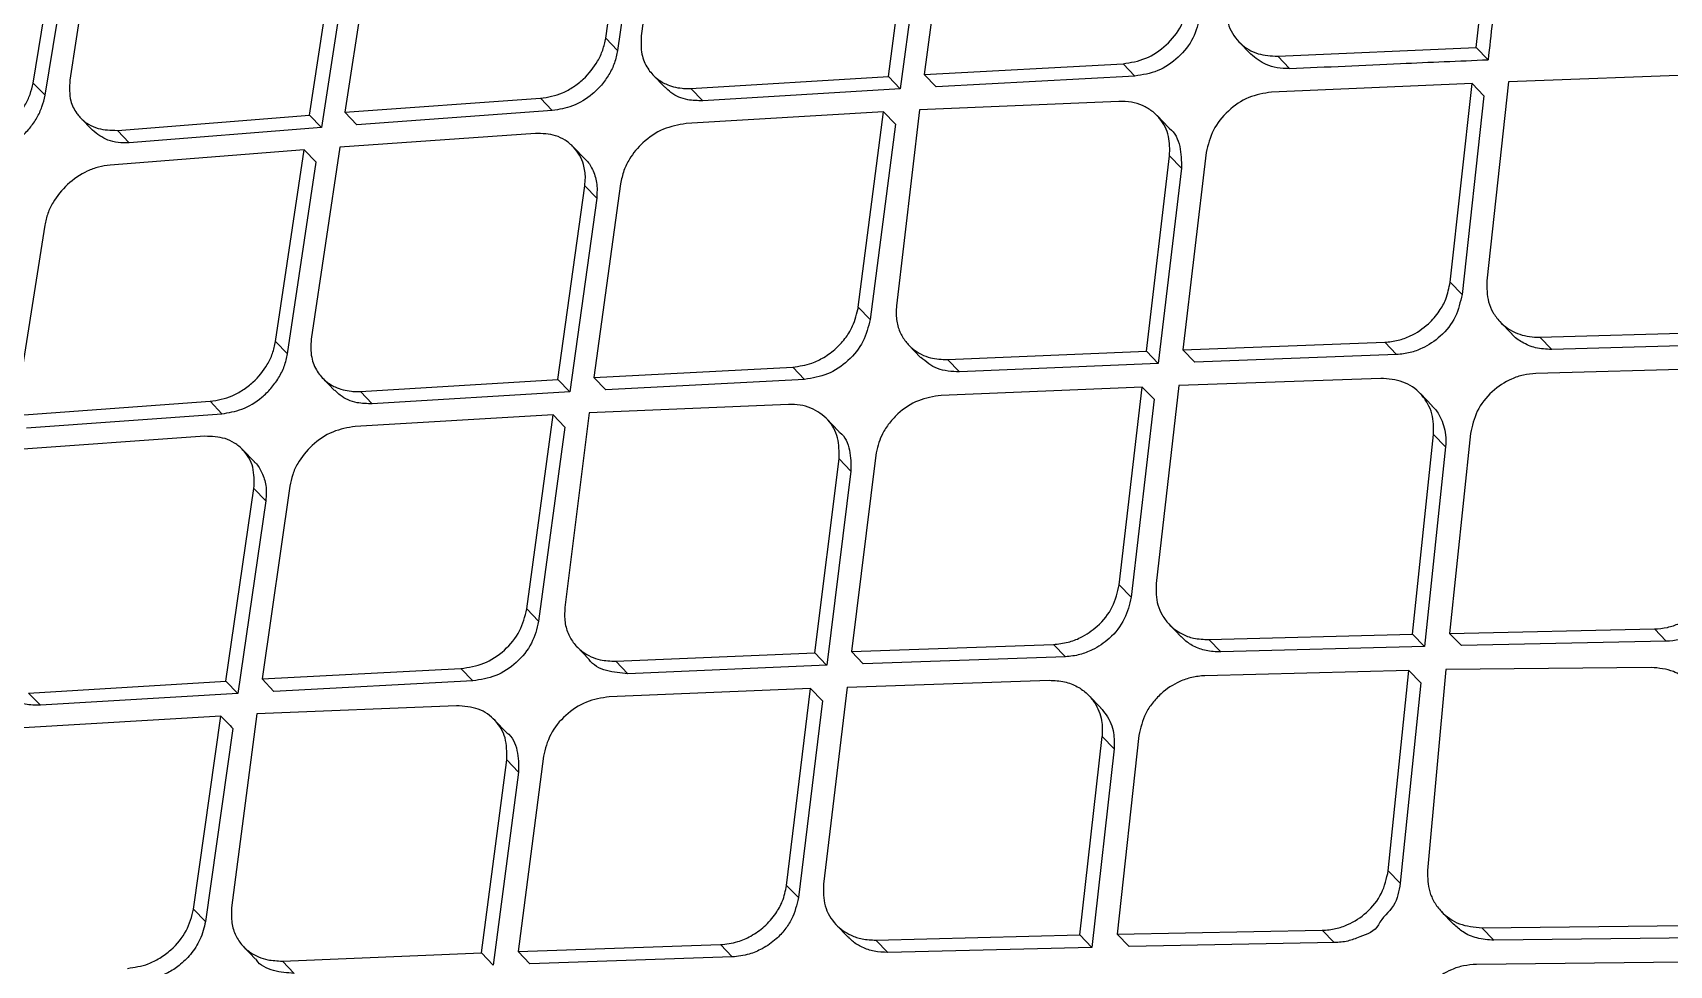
# Model space of a CAD drawing. Extents: x 0 to 84, y -21 to 126.
# Drawn here: x 69.27 to 70.574, y 12.063 to 12.805 of the extents above; entities that cross this region are included whole.
import ezdxf

# ---------------------------------------------------------------- set-up
doc = ezdxf.new("R2010")
doc.units = 0
doc.header["$MEASUREMENT"] = 0
doc.layers.add('1', color=4, linetype='Continuous')

# ---------------------------------------------------------------- blocks, each defined once
blk = doc.blocks.new('PRODIGY')
at = {"layer": '1', "color": 3, "linetype": 'Continuous', "lineweight": 25}
for p, q in [((69.7268, 12.8006), (69.7489, 12.954)), ((69.7584, 12.9441), (69.7362, 12.7908)), ((69.7552, 12.8025), (69.7771, 12.956)), ((69.3231, 12.9182), (69.2999, 12.7671)), ((69.9519, 12.7701), (69.9726, 12.9249)), ((70.0011, 12.9267), (69.9805, 12.7717)), ((69.2706, 12.7649), (69.2954, 12.9156)), ((69.2802, 12.7551), (69.305, 12.9057)), ((69.982, 12.9151), (69.9613, 12.7603)), ((69.5422, 12.8939), (69.519, 12.7416)), ((69.4909, 12.7394), (69.514, 12.8901)), ((69.5235, 12.8803), (69.5004, 12.7296)), ((70.4201, 12.7932), (70.4279, 12.8619)), ((69.7268, 12.8006), (69.7362, 12.7908)), ((70.231, 12.7977), (70.2405, 12.7879)), ((70.262, 12.7862), (70.4201, 12.7932)), ((70.4201, 12.7932), (70.4295, 12.7834)), ((69.9805, 12.7717), (70.1388, 12.7802)), ((70.1482, 12.7704), (70.1388, 12.7802)), ((70.262, 12.7862), (70.2714, 12.7764)), ((69.2706, 12.7649), (69.2802, 12.7551)), ((69.7644, 12.7713), (69.7739, 12.7615)), ((69.7946, 12.7606), (69.9519, 12.7701)), ((69.9519, 12.7701), (69.9613, 12.7603)), ((69.9805, 12.7717), (69.99, 12.7619)), ((70.1482, 12.7704), (69.99, 12.7619)), ((70.4168, 12.7645), (70.257, 12.7576)), ((70.3993, 12.6064), (70.4168, 12.7645)), ((70.4168, 12.7645), (70.4263, 12.7547)), ((70.4459, 12.7657), (70.4286, 12.6074)), ((70.6065, 12.7718), (70.4459, 12.7657)), ((69.519, 12.7416), (69.6748, 12.7527)), ((69.6748, 12.7527), (69.6842, 12.7429)), ((69.804, 12.7508), (69.7946, 12.7606)), ((69.9613, 12.7603), (69.804, 12.7508)), ((70.1355, 12.7503), (69.9768, 12.7435)), ((70.4263, 12.7547), (70.4088, 12.5966)), ((69.3084, 12.7372), (69.3179, 12.7273)), ((69.3378, 12.7272), (69.4909, 12.7394)), ((69.4909, 12.7394), (69.5003, 12.7296)), ((69.519, 12.7416), (69.5285, 12.7317)), ((69.6842, 12.7429), (69.5285, 12.7317)), ((69.9481, 12.7419), (69.7907, 12.7326)), ((69.9279, 12.5865), (69.9481, 12.7419)), ((69.9481, 12.7419), (69.9576, 12.7321)), ((69.9768, 12.7435), (69.9583, 12.5876)), ((70.1753, 12.7292), (70.1659, 12.7389)), ((69.3378, 12.7272), (69.3473, 12.7174)), ((69.5004, 12.7296), (69.3473, 12.7174)), ((69.6708, 12.7248), (69.5149, 12.7139)), ((69.9576, 12.7321), (69.9374, 12.5767)), ((69.4867, 12.7118), (69.332, 12.6996)), ((69.4638, 12.5592), (69.4867, 12.7118)), ((69.4867, 12.7118), (69.4962, 12.7019)), ((69.5149, 12.7139), (69.4922, 12.5611)), ((69.7103, 12.7044), (69.7009, 12.7141)), ((70.2051, 12.7097), (70.1865, 12.5526)), ((69.4733, 12.5493), (69.4962, 12.7019)), ((70.1574, 12.5515), (70.1759, 12.7069)), ((70.1854, 12.6971), (70.1668, 12.5416)), ((70.1759, 12.7069), (70.1854, 12.6971)), ((69.7386, 12.6847), (69.7174, 12.5304)), ((69.6887, 12.5288), (69.7101, 12.683)), ((69.7196, 12.6731), (69.6982, 12.519)), ((69.7101, 12.683), (69.7196, 12.6731)), ((69.2799, 12.6517), (69.256, 12.5002)), ((70.3993, 12.6064), (70.4088, 12.5966)), ((69.9279, 12.5865), (69.9374, 12.5767)), ((70.4391, 12.5748), (70.4487, 12.5649)), ((70.4707, 12.5626), (70.6326, 12.5673)), ((69.4638, 12.5592), (69.4733, 12.5493)), ((69.9681, 12.5562), (69.9776, 12.5464)), ((70.1865, 12.5526), (70.3472, 12.5585)), ((70.1865, 12.5526), (70.196, 12.5428)), ((70.3567, 12.5487), (70.3472, 12.5585)), ((70.4707, 12.5626), (70.4802, 12.5528)), ((70.6421, 12.5574), (70.4802, 12.5528)), ((69.9991, 12.5447), (70.1574, 12.5515)), ((69.9991, 12.5447), (70.0085, 12.5349)), ((70.1668, 12.5416), (70.0085, 12.5349)), ((70.1574, 12.5515), (70.1668, 12.5417)), ((70.3567, 12.5487), (70.196, 12.5428)), ((69.5012, 12.5301), (69.5108, 12.5202)), ((69.5314, 12.5194), (69.6887, 12.5288)), ((69.6887, 12.5288), (69.6981, 12.519)), ((69.7174, 12.5304), (69.8757, 12.5388)), ((69.7174, 12.5304), (69.7268, 12.5206)), ((69.8852, 12.529), (69.7268, 12.5206)), ((69.8757, 12.5388), (69.8852, 12.529)), ((70.3441, 12.5298), (70.1832, 12.524)), ((70.6298, 12.5382), (70.4677, 12.5337)), ((69.5408, 12.5095), (69.5314, 12.5194)), ((69.6982, 12.519), (69.5408, 12.5096)), ((70.154, 12.5229), (69.994, 12.5162)), ((70.1358, 12.3655), (70.154, 12.5229)), ((70.1832, 12.524), (70.1651, 12.3665)), ((70.385, 12.5079), (70.3756, 12.5177)), ((69.256, 12.5002), (69.4116, 12.5115)), ((69.2655, 12.4904), (69.4211, 12.5016)), ((69.4211, 12.5016), (69.4116, 12.5115)), ((69.6848, 12.5008), (69.5273, 12.4915)), ((69.6639, 12.3462), (69.6848, 12.5008)), ((69.6848, 12.5008), (69.6943, 12.491)), ((69.7135, 12.5024), (69.6942, 12.3473)), ((69.8724, 12.5091), (69.7135, 12.5024)), ((70.1635, 12.5131), (70.1453, 12.3557)), ((69.6943, 12.491), (69.6733, 12.3364)), ((69.9122, 12.4878), (69.9027, 12.4977)), ((69.4075, 12.4837), (69.2517, 12.4727)), ((70.3694, 12.3261), (70.3862, 12.485)), ((70.3957, 12.4752), (70.3789, 12.3163)), ((70.3862, 12.485), (70.3957, 12.4752)), ((70.4156, 12.4859), (70.3989, 12.3268)), ((69.4469, 12.4633), (69.4375, 12.4731)), ((69.8933, 12.3112), (69.9126, 12.4658)), ((69.9126, 12.4658), (69.9221, 12.456)), ((69.9418, 12.4686), (69.9224, 12.3123)), ((69.922, 12.456), (69.9028, 12.3014)), ((69.4243, 12.2888), (69.4466, 12.4421)), ((69.4466, 12.4421), (69.456, 12.4323)), ((69.4751, 12.4439), (69.453, 12.2905)), ((69.456, 12.4323), (69.4338, 12.279)), ((70.1358, 12.3655), (70.1452, 12.3557)), ((69.6639, 12.3462), (69.6733, 12.3364)), ((70.1756, 12.334), (70.1851, 12.3241)), ((70.2071, 12.3218), (70.3694, 12.3261)), ((70.2166, 12.312), (70.2071, 12.3218)), ((70.3694, 12.3261), (70.3789, 12.3163)), ((70.3989, 12.3268), (70.562, 12.3303)), ((70.3989, 12.3268), (70.4084, 12.317)), ((70.5715, 12.3205), (70.4084, 12.317)), ((70.562, 12.3303), (70.5715, 12.3205)), ((69.7039, 12.3161), (69.7134, 12.3062)), ((69.7348, 12.3046), (69.8933, 12.3112)), ((69.8933, 12.3112), (69.9027, 12.3014)), ((69.9224, 12.3123), (70.0834, 12.318)), ((69.9224, 12.3123), (69.9319, 12.3025)), ((70.0929, 12.3082), (69.9319, 12.3025)), ((70.0834, 12.318), (70.0929, 12.3082)), ((70.3789, 12.3163), (70.2166, 12.312)), ((69.453, 12.2905), (69.6114, 12.2988)), ((69.6209, 12.289), (69.6114, 12.2988)), ((69.7348, 12.3046), (69.7443, 12.2947)), ((69.9028, 12.3014), (69.7443, 12.2947)), ((70.3664, 12.2972), (70.2039, 12.2931)), ((70.3501, 12.1378), (70.3664, 12.2972)), ((70.3759, 12.2874), (70.3664, 12.2972)), ((70.396, 12.2979), (70.3813, 12.1379)), ((70.5595, 12.2997), (70.396, 12.2979)), ((69.267, 12.2793), (69.4243, 12.2888)), ((69.267, 12.2793), (69.2765, 12.2695)), ((69.4338, 12.279), (69.2765, 12.2695)), ((69.4243, 12.2888), (69.4338, 12.279)), ((69.453, 12.2905), (69.4625, 12.2806)), ((69.6209, 12.289), (69.4625, 12.2806)), ((69.8898, 12.2828), (69.7296, 12.2763)), ((69.8708, 12.1262), (69.8898, 12.2828)), ((69.8898, 12.2828), (69.8993, 12.273)), ((69.919, 12.2839), (69.9001, 12.1271)), ((69.919, 12.2839), (70.0801, 12.2894)), ((70.3759, 12.2874), (70.3596, 12.128)), ((69.6079, 12.2692), (69.449, 12.2626)), ((69.8993, 12.273), (69.8802, 12.1164)), ((70.121, 12.2675), (70.1116, 12.2773)), ((69.4203, 12.261), (69.2629, 12.2516)), ((69.3985, 12.1073), (69.4203, 12.261)), ((69.449, 12.2626), (69.4288, 12.1083)), ((69.6477, 12.248), (69.6382, 12.2578)), ((69.4298, 12.2511), (69.408, 12.0975)), ((70.1045, 12.0867), (70.1221, 12.2448)), ((70.1221, 12.2448), (70.1316, 12.2349)), ((70.1515, 12.2456), (70.1341, 12.0873)), ((69.6771, 12.2289), (69.6569, 12.0735)), ((70.1316, 12.2349), (70.114, 12.0768)), ((69.6277, 12.0724), (69.6479, 12.2262)), ((69.6574, 12.2163), (69.6372, 12.0626)), ((69.6479, 12.2262), (69.6574, 12.2163)), ((70.3501, 12.1378), (70.3596, 12.128)), ((69.8708, 12.1262), (69.8802, 12.1164)), ((69.3985, 12.1073), (69.4079, 12.0975)), ((70.3924, 12.1052), (70.4021, 12.0953)), ((69.9104, 12.0948), (69.9199, 12.0849)), ((69.942, 12.0826), (70.1045, 12.0867)), ((70.1045, 12.0867), (70.114, 12.0768)), ((70.1341, 12.0873), (70.2975, 12.0904)), ((70.1341, 12.0873), (70.1436, 12.0775)), ((70.2975, 12.0904), (70.307, 12.0806)), ((70.4247, 12.0924), (70.5877, 12.0943)), ((70.4247, 12.0924), (70.4342, 12.0825)), ((70.5972, 12.0844), (70.4342, 12.0825)), ((69.4383, 12.0774), (69.4479, 12.0674)), ((69.4692, 12.0659), (69.6277, 12.0724)), ((69.6372, 12.0626), (69.6278, 12.0724)), ((69.6569, 12.0735), (69.8181, 12.079)), ((69.6569, 12.0735), (69.6664, 12.0637)), ((69.8181, 12.079), (69.8275, 12.0692)), ((69.942, 12.0826), (69.9514, 12.0728)), ((70.114, 12.0768), (69.9514, 12.0728)), ((70.3071, 12.0806), (70.1436, 12.0775)), ((69.4692, 12.0659), (69.4786, 12.0561)), ((69.8275, 12.0692), (69.6664, 12.0637)), ((70.585, 12.065), (70.4202, 12.0633))]:
    blk.add_line(p, q, dxfattribs=at)
for points, knots in [([(73.7038, 17.6398), (73.5881, 17.5307), (73.3529, 17.3088), (73.0099, 16.9848), (72.6861, 16.6786), (72.3966, 16.4046), (72.1528, 16.1737), (71.9512, 15.9828), (71.7883, 15.8284), (71.6432, 15.6909), (71.5188, 15.5731), (71.4173, 15.477), (71.3359, 15.3999), (71.2411, 15.31), (71.1121, 15.1878), (70.9471, 15.0316), (70.7602, 14.8547), (70.5548, 14.6603), (70.3367, 14.454), (70.0855, 14.2164), (69.8199, 13.9653), (69.5484, 13.7088), (69.3455, 13.5171), (69.2008, 13.3805), (69.097, 13.2825), (68.9815, 13.1734), (68.8462, 13.0458), (68.673, 12.8823), (68.4574, 12.6788), (68.1953, 12.4313), (67.8996, 12.1522), (67.5706, 11.8413), (67.2082, 11.4986), (66.8275, 11.1383), (66.5678, 10.8921), (66.4399, 10.7708)], [0, 0, 0, 0, 0.047732, 0.097021, 0.141602, 0.181473, 0.216643, 0.242357, 0.264803, 0.283982, 0.302359, 0.316221, 0.32592, 0.336001, 0.355428, 0.379237, 0.404198, 0.432652, 0.464067, 0.494314, 0.536393, 0.573752, 0.606394, 0.620146, 0.633459, 0.649229, 0.66783, 0.689262, 0.720711, 0.75677, 0.797442, 0.842721, 0.892609, 0.947115, 1, 1, 1, 1]), ([(66.4995, 10.7371), (66.4999, 10.7375), (66.5034, 10.7406), (66.5149, 10.7512), (66.5562, 10.7887), (66.7103, 10.9288), (67.3106, 11.4735), (68.4979, 12.5505), (69.5527, 13.5402), (70.1603, 14.1102)], [0, 0, 0, 0, 0.000353, 0.002828, 0.009436, 0.033986, 0.128384, 0.498019, 1, 1, 1, 1]), ([(70.4373, 12.8521), (70.4359, 12.8393), (70.4332, 12.8164), (70.4307, 12.7935), (70.4295, 12.7834)], [0, 0, 0, 0, 0.559989, 1, 1, 1, 1]), ([(70.1388, 12.7802), (70.1449, 12.7812), (70.1572, 12.7832), (70.1738, 12.7945), (70.1864, 12.8101), (70.1893, 12.8221), (70.1907, 12.8281)], [0, 0, 0, 0, 0.249991, 0.500014, 0.750003, 1, 1, 1, 1]), ([(70.221, 12.8292), (70.2209, 12.8259), (70.2206, 12.8194), (70.2228, 12.8103), (70.2268, 12.8025), (70.2339, 12.7942), (70.2455, 12.7871), (70.2566, 12.7865), (70.262, 12.7862)], [0, 0, 0, 0, 0.14092, 0.277383, 0.409334, 0.536797, 0.777226, 1, 1, 1, 1]), ([(70.2002, 12.8183), (70.1987, 12.8123), (70.1959, 12.8003), (70.1833, 12.7847), (70.1667, 12.7733), (70.1544, 12.7714), (70.1482, 12.7704)], [0, 0, 0, 0, 0.249993, 0.499996, 0.749988, 1, 1, 1, 1]), ([(69.6748, 12.7527), (69.6807, 12.7537), (69.6898, 12.7553), (69.7012, 12.7617), (69.7113, 12.7695), (69.7194, 12.7798), (69.7248, 12.7912), (69.7261, 12.7974), (69.7268, 12.8006)], [0, 0, 0, 0, 0.245063, 0.371541, 0.50028, 0.735215, 0.863991, 1, 1, 1, 1]), ([(69.7551, 12.8025), (69.7549, 12.7975), (69.7545, 12.7881), (69.7595, 12.7767), (69.7664, 12.7688), (69.7755, 12.7631), (69.7843, 12.7608), (69.7913, 12.7605), (69.7937, 12.7605), (69.7946, 12.7606)], [0, 0, 0, 0, 0.213549, 0.40194, 0.565086, 0.702951, 0.901973, 0.96368, 1, 1, 1, 1]), ([(69.7362, 12.7908), (69.7356, 12.7875), (69.7342, 12.7809), (69.7296, 12.7716), (69.7236, 12.7632), (69.7143, 12.754), (69.7009, 12.7456), (69.6896, 12.7438), (69.6842, 12.7429)], [0, 0, 0, 0, 0.141115, 0.277693, 0.409731, 0.537227, 0.777532, 1, 1, 1, 1]), ([(70.2714, 12.7764), (70.2681, 12.7764), (70.2616, 12.7766), (70.2505, 12.7798), (70.2444, 12.7848), (70.2405, 12.7879)], [0, 0, 0, 0, 0.284073, 0.54678, 1, 1, 1, 1]), ([(70.2714, 12.7764), (70.3009, 12.7777), (70.3535, 12.7802), (70.4063, 12.7824), (70.4295, 12.7834)], [0, 0, 0, 0, 0.559992, 1, 1, 1, 1]), ([(69.2187, 12.7169), (69.2247, 12.7181), (69.2367, 12.7205), (69.253, 12.7319), (69.2632, 12.7446), (69.2686, 12.7559), (69.27, 12.7619), (69.2707, 12.7649)], [0, 0, 0, 0, 0.251229, 0.499887, 0.739696, 0.867403, 1, 1, 1, 1]), ([(69.2999, 12.7671), (69.2997, 12.7615), (69.2993, 12.7517), (69.3039, 12.7425), (69.3071, 12.7386), (69.31, 12.7354), (69.3145, 12.7319), (69.3242, 12.7275), (69.3325, 12.7273), (69.3378, 12.7272)], [0, 0, 0, 0, 0.249164, 0.428578, 0.491882, 0.499334, 0.640246, 0.770804, 1, 1, 1, 1]), ([(69.804, 12.7508), (69.8, 12.7508), (69.7907, 12.751), (69.7804, 12.7553), (69.7755, 12.7601), (69.774, 12.7616)], [0, 0, 0, 0, 0.345, 0.797155, 1, 1, 1, 1]), ([(69.2282, 12.7071), (69.2339, 12.7082), (69.2455, 12.7104), (69.2591, 12.7195), (69.2682, 12.7289), (69.2739, 12.7371), (69.2781, 12.746), (69.2795, 12.752), (69.2802, 12.7551)], [0, 0, 0, 0, 0.237949, 0.483206, 0.609356, 0.737479, 0.867679, 1, 1, 1, 1]), ([(70.1759, 12.7069), (70.176, 12.7122), (70.1762, 12.7232), (70.1699, 12.7352), (70.162, 12.7428), (70.1544, 12.7472), (70.1455, 12.7501), (70.1389, 12.7502), (70.1355, 12.7503)], [0, 0, 0, 0, 0.22374, 0.464523, 0.591919, 0.723624, 0.859644, 1, 1, 1, 1]), ([(70.257, 12.7576), (70.2509, 12.7566), (70.2386, 12.7547), (70.222, 12.7433), (70.2094, 12.7277), (70.2065, 12.7157), (70.2051, 12.7097)], [0, 0, 0, 0, 0.250017, 0.499997, 0.750006, 1, 1, 1, 1]), ([(69.3473, 12.7174), (69.3443, 12.7173), (69.3383, 12.7172), (69.3276, 12.7197), (69.3217, 12.7243), (69.3179, 12.7273)], [0, 0, 0, 0, 0.262602, 0.517204, 1, 1, 1, 1]), ([(69.7101, 12.683), (69.7103, 12.6851), (69.7109, 12.6909), (69.7092, 12.7021), (69.7033, 12.7126), (69.6948, 12.7195), (69.6849, 12.7243), (69.6763, 12.7246), (69.6708, 12.7248)], [0, 0, 0, 0, 0.09076, 0.250391, 0.499497, 0.637016, 0.766441, 1, 1, 1, 1]), ([(69.7907, 12.7326), (69.7846, 12.7315), (69.7724, 12.7294), (69.7564, 12.7185), (69.7464, 12.7064), (69.7407, 12.695), (69.7393, 12.6883), (69.7386, 12.6847)], [0, 0, 0, 0, 0.249866, 0.499502, 0.716401, 0.849966, 1, 1, 1, 1]), ([(70.1752, 12.729), (70.1754, 12.7289), (70.1801, 12.7258), (70.1851, 12.7145), (70.1853, 12.7029), (70.1854, 12.6971)], [0, 0, 0, 0, 0.018959, 0.509458, 1, 1, 1, 1]), ([(69.332, 12.6996), (69.3289, 12.6992), (69.3228, 12.6983), (69.311, 12.6939), (69.2976, 12.6849), (69.2875, 12.6723), (69.282, 12.661), (69.2806, 12.6549), (69.2799, 12.6517)], [0, 0, 0, 0, 0.128945, 0.255464, 0.500418, 0.735234, 0.863976, 1, 1, 1, 1]), ([(69.7103, 12.7043), (69.7104, 12.7042), (69.713, 12.7021), (69.7165, 12.696), (69.7203, 12.6856), (69.7198, 12.6774), (69.7196, 12.6731)], [0, 0, 0, 0, 0.015114, 0.310895, 0.639228, 1, 1, 1, 1]), ([(70.3472, 12.5585), (70.3508, 12.5589), (70.3577, 12.5596), (70.3698, 12.5641), (70.3815, 12.5718), (70.3906, 12.5825), (70.3969, 12.5938), (70.3984, 12.6018), (70.3993, 12.6064)], [0, 0, 0, 0, 0.145437, 0.27742, 0.500117, 0.671619, 0.812231, 1, 1, 1, 1]), ([(70.4286, 12.6074), (70.4286, 12.6016), (70.4285, 12.5928), (70.4332, 12.5822), (70.4401, 12.5727), (70.4519, 12.5648), (70.4639, 12.5625), (70.47, 12.5626), (70.4707, 12.5626)], [0, 0, 0, 0, 0.237852, 0.366165, 0.500422, 0.749744, 0.972371, 1, 1, 1, 1]), ([(70.4088, 12.5966), (70.4074, 12.5905), (70.4047, 12.5784), (70.3926, 12.5631), (70.3793, 12.5542), (70.3672, 12.5498), (70.3603, 12.5491), (70.3567, 12.5487)], [0, 0, 0, 0, 0.248699, 0.498758, 0.72185, 0.854145, 1, 1, 1, 1]), ([(69.8757, 12.5388), (69.8809, 12.5395), (69.8894, 12.5407), (69.9011, 12.5465), (69.9105, 12.5534), (69.9182, 12.5621), (69.9249, 12.5731), (69.9268, 12.5814), (69.928, 12.5865)], [0, 0, 0, 0, 0.208815, 0.344294, 0.500229, 0.652851, 0.787135, 1, 1, 1, 1]), ([(69.9583, 12.5876), (69.9581, 12.5838), (69.9578, 12.5766), (69.9606, 12.5669), (69.9653, 12.559), (69.973, 12.5513), (69.9842, 12.5454), (69.9944, 12.5449), (69.9991, 12.5447)], [0, 0, 0, 0, 0.158511, 0.307527, 0.446984, 0.576927, 0.807293, 1, 1, 1, 1]), ([(69.9374, 12.5767), (69.9359, 12.5707), (69.933, 12.5588), (69.9204, 12.5432), (69.9037, 12.5319), (69.8914, 12.53), (69.8852, 12.529)], [0, 0, 0, 0, 0.249991, 0.500002, 0.750001, 1, 1, 1, 1]), ([(69.4116, 12.5115), (69.4176, 12.5125), (69.4266, 12.514), (69.438, 12.5204), (69.4481, 12.5282), (69.4563, 12.5383), (69.4618, 12.5497), (69.4631, 12.5559), (69.4638, 12.5592)], [0, 0, 0, 0, 0.244735, 0.371322, 0.50037, 0.732779, 0.862165, 1, 1, 1, 1]), ([(69.4922, 12.5611), (69.4919, 12.5561), (69.4915, 12.5468), (69.4963, 12.5355), (69.5031, 12.5276), (69.5122, 12.5219), (69.521, 12.5196), (69.528, 12.5193), (69.5304, 12.5193), (69.5314, 12.5194)], [0, 0, 0, 0, 0.212534, 0.400206, 0.562918, 0.700602, 0.90019, 0.962615, 1, 1, 1, 1]), ([(70.4802, 12.5528), (70.4758, 12.553), (70.4674, 12.5533), (70.4569, 12.5581), (70.4508, 12.5621), (70.4487, 12.5649), (70.4487, 12.5649)], [0, 0, 0, 0, 0.362572, 0.694038, 0.99438, 1, 1, 1, 1]), ([(69.4211, 12.5016), (69.4264, 12.5025), (69.4376, 12.5043), (69.451, 12.5126), (69.4604, 12.5217), (69.4665, 12.5301), (69.4712, 12.5395), (69.4726, 12.546), (69.4733, 12.5493)], [0, 0, 0, 0, 0.220145, 0.459678, 0.587334, 0.719928, 0.857485, 1, 1, 1, 1]), ([(70.0085, 12.5349), (70.0024, 12.5352), (69.9904, 12.5359), (69.9819, 12.543), (69.9777, 12.5465)], [0, 0, 0, 0, 0.512605, 1, 1, 1, 1]), ([(70.3862, 12.485), (70.3862, 12.4907), (70.3862, 12.4994), (70.3816, 12.5101), (70.3747, 12.5196), (70.3623, 12.5283), (70.3501, 12.5293), (70.3441, 12.5298)], [0, 0, 0, 0, 0.232442, 0.362197, 0.50071, 0.750131, 1, 1, 1, 1]), ([(70.4677, 12.5337), (70.4643, 12.5334), (70.4578, 12.5328), (70.4456, 12.5286), (70.4319, 12.5197), (70.4196, 12.5041), (70.4169, 12.4919), (70.4156, 12.4859)], [0, 0, 0, 0, 0.135664, 0.264518, 0.500705, 0.753196, 1, 1, 1, 1]), ([(69.5408, 12.5095), (69.5367, 12.5096), (69.5273, 12.5098), (69.5171, 12.5142), (69.5123, 12.5189), (69.5109, 12.5204)], [0, 0, 0, 0, 0.353667, 0.808789, 1, 1, 1, 1]), ([(69.994, 12.5162), (69.9878, 12.5153), (69.9755, 12.5134), (69.961, 12.5037), (69.9518, 12.4935), (69.9449, 12.4825), (69.943, 12.474), (69.9418, 12.4686)], [0, 0, 0, 0, 0.2497, 0.499417, 0.644534, 0.77649, 1, 1, 1, 1]), ([(70.1635, 12.5131), (70.1617, 12.5149), (70.1586, 12.5182), (70.1554, 12.5215), (70.154, 12.5229)], [0, 0, 0, 0, 0.559977, 1, 1, 1, 1]), ([(69.9126, 12.4658), (69.9127, 12.4715), (69.9128, 12.483), (69.9045, 12.4976), (69.8929, 12.5056), (69.8816, 12.5089), (69.8755, 12.509), (69.8724, 12.5091)], [0, 0, 0, 0, 0.241678, 0.488664, 0.741003, 0.869821, 1, 1, 1, 1]), ([(70.3848, 12.5078), (70.3853, 12.5074), (70.3881, 12.505), (70.3925, 12.4976), (70.3962, 12.4869), (70.3958, 12.4785), (70.3957, 12.4752)], [0, 0, 0, 0, 0.052708, 0.318916, 0.735423, 1, 1, 1, 1]), ([(69.5273, 12.4915), (69.5213, 12.4905), (69.5091, 12.4884), (69.4925, 12.4772), (69.4824, 12.4646), (69.477, 12.4532), (69.4757, 12.447), (69.4751, 12.4439)], [0, 0, 0, 0, 0.249335, 0.499663, 0.738219, 0.866318, 1, 1, 1, 1]), ([(69.912, 12.4876), (69.9124, 12.4873), (69.9173, 12.484), (69.922, 12.4728), (69.922, 12.4615), (69.9221, 12.456)], [0, 0, 0, 0, 0.043356, 0.527736, 1, 1, 1, 1]), ([(69.4466, 12.4421), (69.4467, 12.4479), (69.4471, 12.4595), (69.4399, 12.4715), (69.4315, 12.4784), (69.4216, 12.4832), (69.413, 12.4835), (69.4075, 12.4837)], [0, 0, 0, 0, 0.249522, 0.498872, 0.635262, 0.764425, 1, 1, 1, 1]), ([(69.4468, 12.4633), (69.4471, 12.463), (69.4498, 12.4607), (69.4533, 12.4545), (69.4568, 12.4444), (69.4563, 12.4364), (69.456, 12.4323)], [0, 0, 0, 0, 0.036217, 0.327799, 0.649034, 1, 1, 1, 1]), ([(70.562, 12.3303), (70.5655, 12.3306), (70.5722, 12.3311), (70.5844, 12.3353), (70.5979, 12.3441), (70.6102, 12.3596), (70.6129, 12.3718), (70.6142, 12.3781)], [0, 0, 0, 0, 0.138236, 0.267922, 0.500741, 0.747578, 1, 1, 1, 1]), ([(70.0834, 12.318), (70.0873, 12.3184), (70.0946, 12.3191), (70.1067, 12.3238), (70.1197, 12.3326), (70.1316, 12.3474), (70.1344, 12.3595), (70.1358, 12.3655)], [0, 0, 0, 0, 0.157081, 0.293084, 0.500984, 0.75311, 1, 1, 1, 1]), ([(70.1651, 12.3665), (70.1651, 12.3606), (70.165, 12.3517), (70.1698, 12.3412), (70.1758, 12.3329), (70.1844, 12.3265), (70.1955, 12.3223), (70.203, 12.322), (70.2071, 12.3218)], [0, 0, 0, 0, 0.241737, 0.368834, 0.499767, 0.692645, 0.832123, 1, 1, 1, 1]), ([(70.6237, 12.3682), (70.6224, 12.362), (70.6198, 12.3497), (70.6075, 12.3343), (70.594, 12.3255), (70.5817, 12.3213), (70.575, 12.3207), (70.5715, 12.3205)], [0, 0, 0, 0, 0.25137, 0.498734, 0.731578, 0.861449, 1, 1, 1, 1]), ([(69.6114, 12.2988), (69.6176, 12.2997), (69.63, 12.3016), (69.6467, 12.3128), (69.6594, 12.3283), (69.6624, 12.3403), (69.6639, 12.3462)], [0, 0, 0, 0, 0.250007, 0.499982, 0.749988, 1, 1, 1, 1]), ([(69.6942, 12.3473), (69.694, 12.3433), (69.6937, 12.3357), (69.6969, 12.3257), (69.7019, 12.3177), (69.7099, 12.3104), (69.7209, 12.3052), (69.7306, 12.3047), (69.7348, 12.3046)], [0, 0, 0, 0, 0.168723, 0.324991, 0.468812, 0.60017, 0.824684, 1, 1, 1, 1]), ([(70.1453, 12.3557), (70.1439, 12.3497), (70.1411, 12.3377), (70.1292, 12.3228), (70.1161, 12.314), (70.104, 12.3093), (70.0968, 12.3085), (70.0929, 12.3081)], [0, 0, 0, 0, 0.245115, 0.498376, 0.707509, 0.843403, 1, 1, 1, 1]), ([(69.6733, 12.3364), (69.6719, 12.3304), (69.6689, 12.3185), (69.6562, 12.303), (69.6395, 12.2918), (69.6271, 12.2899), (69.6209, 12.289)], [0, 0, 0, 0, 0.250011, 0.499997, 0.749996, 1, 1, 1, 1]), ([(70.2166, 12.312), (70.2126, 12.3121), (70.205, 12.3124), (70.1951, 12.3163), (70.1885, 12.3204), (70.1859, 12.3235), (70.1852, 12.3243)], [0, 0, 0, 0, 0.326058, 0.631364, 0.91593, 1, 1, 1, 1]), ([(69.7443, 12.2947), (69.7386, 12.2952), (69.7271, 12.2962), (69.7163, 12.3014), (69.7135, 12.3062), (69.7135, 12.3062)], [0, 0, 0, 0, 0.493461, 0.99361, 1, 1, 1, 1]), ([(70.2039, 12.2931), (70.2005, 12.2928), (70.1937, 12.2921), (70.1815, 12.2879), (70.1706, 12.2808), (70.162, 12.2714), (70.1548, 12.2605), (70.1528, 12.2515), (70.1515, 12.2456)], [0, 0, 0, 0, 0.14025, 0.270517, 0.500115, 0.629772, 0.756461, 1, 1, 1, 1]), ([(70.6024, 12.2536), (70.6023, 12.2592), (70.6023, 12.268), (70.5976, 12.2789), (70.5935, 12.2845), (70.59, 12.2882), (70.5856, 12.292), (70.576, 12.298), (70.5656, 12.2991), (70.5595, 12.2997)], [0, 0, 0, 0, 0.227813, 0.358576, 0.500309, 0.526681, 0.577257, 0.750486, 1, 1, 1, 1]), ([(69.2765, 12.2695), (69.2724, 12.2696), (69.263, 12.2697), (69.2528, 12.2741), (69.2481, 12.2788), (69.2467, 12.2802)], [0, 0, 0, 0, 0.355421, 0.811165, 1, 1, 1, 1]), ([(70.0801, 12.2894), (70.0842, 12.2892), (70.0921, 12.2889), (70.1024, 12.2848), (70.1104, 12.279), (70.1176, 12.2703), (70.1225, 12.2587), (70.1222, 12.249), (70.1221, 12.2448)], [0, 0, 0, 0, 0.168118, 0.323996, 0.467582, 0.598902, 0.823819, 1, 1, 1, 1]), ([(69.6479, 12.2262), (69.648, 12.2322), (69.6481, 12.2439), (69.6394, 12.2581), (69.6258, 12.2679), (69.6139, 12.2688), (69.6079, 12.2692)], [0, 0, 0, 0, 0.256146, 0.499744, 0.746351, 1, 1, 1, 1]), ([(69.7296, 12.2763), (69.7234, 12.2753), (69.711, 12.2734), (69.6943, 12.2622), (69.6816, 12.2468), (69.6786, 12.2349), (69.6771, 12.2289)], [0, 0, 0, 0, 0.24998, 0.49999, 0.749986, 1, 1, 1, 1]), ([(70.1209, 12.2674), (70.1225, 12.2656), (70.1275, 12.26), (70.1319, 12.2488), (70.1317, 12.2392), (70.1316, 12.2349)], [0, 0, 0, 0, 0.208975, 0.65299, 1, 1, 1, 1]), ([(69.4203, 12.261), (69.4221, 12.2591), (69.4252, 12.2559), (69.4284, 12.2526), (69.4298, 12.2511)], [0, 0, 0, 0, 0.559966, 1, 1, 1, 1]), ([(69.6476, 12.2479), (69.6477, 12.2479), (69.6524, 12.2448), (69.6573, 12.2336), (69.6573, 12.2221), (69.6574, 12.2163)], [0, 0, 0, 0, 0.013401, 0.50523, 1, 1, 1, 1]), ([(70.2975, 12.0904), (70.3011, 12.0907), (70.3079, 12.0913), (70.3202, 12.0955), (70.3337, 12.1042), (70.346, 12.1195), (70.3487, 12.1317), (70.3501, 12.1378)], [0, 0, 0, 0, 0.141866, 0.272748, 0.500851, 0.749823, 1, 1, 1, 1]), ([(70.3813, 12.1379), (70.3814, 12.1322), (70.3816, 12.1233), (70.3865, 12.1126), (70.3936, 12.1031), (70.4062, 12.0942), (70.4185, 12.093), (70.4247, 12.0924)], [0, 0, 0, 0, 0.235659, 0.364632, 0.500756, 0.750142, 1, 1, 1, 1]), ([(69.8181, 12.079), (69.8227, 12.0795), (69.831, 12.0805), (69.843, 12.0858), (69.8536, 12.0932), (69.862, 12.1029), (69.8684, 12.1141), (69.8699, 12.1219), (69.8708, 12.1262)], [0, 0, 0, 0, 0.186808, 0.332586, 0.50031, 0.678341, 0.821083, 1, 1, 1, 1]), ([(69.9001, 12.1271), (69.9001, 12.1212), (69.9001, 12.1093), (69.9088, 12.0949), (69.9201, 12.0869), (69.9313, 12.083), (69.9383, 12.0828), (69.942, 12.0826)], [0, 0, 0, 0, 0.24558, 0.499099, 0.715701, 0.849502, 1, 1, 1, 1]), ([(70.3596, 12.128), (70.3585, 12.1217), (70.3564, 12.109), (70.3451, 12.1006), (70.3396, 12.0895), (70.3293, 12.086), (70.3176, 12.0813), (70.3107, 12.0808), (70.3071, 12.0806)], [0, 0, 0, 0, 0.248837, 0.498571, 0.498638, 0.7264, 0.857573, 1, 1, 1, 1]), ([(69.8802, 12.1164), (69.8789, 12.1105), (69.8768, 12.1016), (69.8696, 12.0908), (69.862, 12.0825), (69.8522, 12.0758), (69.8402, 12.0706), (69.8321, 12.0697), (69.8275, 12.0692)], [0, 0, 0, 0, 0.241915, 0.368879, 0.499445, 0.673358, 0.81771, 1, 1, 1, 1]), ([(69.3458, 12.0601), (69.3514, 12.0609), (69.3602, 12.0622), (69.3719, 12.0682), (69.3829, 12.0763), (69.3939, 12.0896), (69.397, 12.1014), (69.3985, 12.1073)], [0, 0, 0, 0, 0.227885, 0.358926, 0.501082, 0.750473, 1, 1, 1, 1]), ([(69.408, 12.0975), (69.4068, 12.0926), (69.4046, 12.0834), (69.3967, 12.0714), (69.3877, 12.0625), (69.3767, 12.0554), (69.3656, 12.0513), (69.3579, 12.0506), (69.3552, 12.0503)], [0, 0, 0, 0, 0.206384, 0.389639, 0.549718, 0.686564, 0.889713, 1, 1, 1, 1]), ([(69.4288, 12.1083), (69.4286, 12.1042), (69.4283, 12.0964), (69.4317, 12.0862), (69.4369, 12.0783), (69.4451, 12.0712), (69.4559, 12.0665), (69.4652, 12.0661), (69.4692, 12.0659)], [0, 0, 0, 0, 0.175691, 0.336951, 0.483735, 0.616085, 0.836604, 1, 1, 1, 1]), ([(69.9514, 12.0728), (69.9478, 12.0729), (69.9406, 12.0732), (69.9311, 12.0766), (69.9242, 12.0806), (69.9211, 12.084), (69.9201, 12.0851)], [0, 0, 0, 0, 0.302804, 0.591423, 0.865932, 1, 1, 1, 1]), ([(70.4342, 12.0825), (70.4296, 12.0828), (70.4208, 12.0835), (70.4098, 12.0883), (70.4045, 12.0931), (70.4021, 12.0953)], [0, 0, 0, 0, 0.376634, 0.717743, 1, 1, 1, 1]), ([(69.4786, 12.0561), (69.4731, 12.0565), (69.4619, 12.0574), (69.4511, 12.0625), (69.4482, 12.0673), (69.448, 12.0676)], [0, 0, 0, 0, 0.477808, 0.972788, 1, 1, 1, 1]), ([(70.4202, 12.0633), (70.4168, 12.063), (70.4101, 12.0625), (70.3978, 12.0585), (70.384, 12.0497), (70.3716, 12.0343), (70.369, 12.022), (70.3677, 12.0159)], [0, 0, 0, 0, 0.13659, 0.265701, 0.500566, 0.751948, 1, 1, 1, 1])]:
    blk.add_open_spline(points, degree=3, knots=knots, dxfattribs=at)

msp = doc.modelspace()

# ---------------------------------------------------------------- block references
at = {"layer": '1'}
msp.add_blockref('PRODIGY', (0, 0), dxfattribs=at)

doc.saveas('drawing.dxf')
